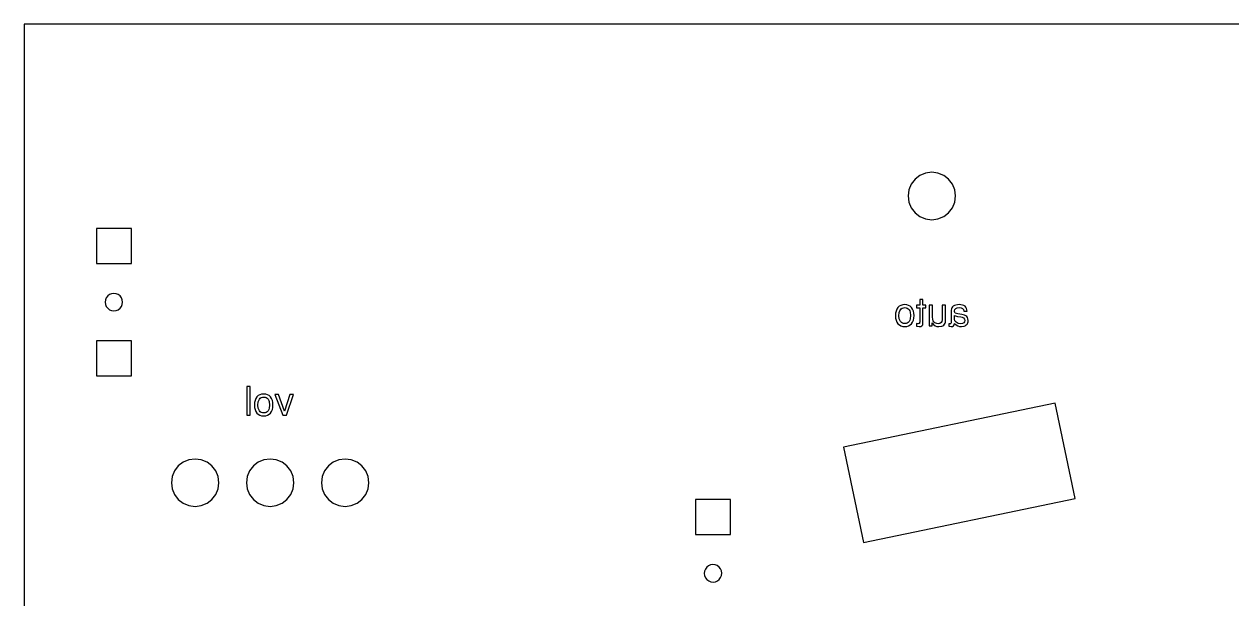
# Model space of a CAD drawing. Header units: metres. Extents: x -935 to 1094, y -1273 to 224.
# Drawn here: x 115.9 to 309.1, y 118.2 to 210.2 of the extents above; entities that cross this region are included whole.
import ezdxf

# ---------------------------------------------------------------- set-up
doc = ezdxf.new("R2010")
doc.units = ezdxf.units.M

msp = doc.modelspace()

# ---------------------------------------------------------------- linework, layer by layer
at = {"layer": 'auto'}
for p, q in [((259.69, 166.15), (259.17, 166.15)), ((259.17, 166.15), (259.17, 165.24)), ((259.69, 166.15, 0.2), (259.17, 166.15, 0.2)), ((259.17, 166.15, 0.2), (259.17, 165.24, 0.2)), ((259.17, 166.15), (259.17, 166.15, 0.2)), ((259.69, 165.24), (259.69, 166.15)), ((259.69, 165.24, 0.2), (259.69, 166.15, 0.2)), ((259.69, 166.15), (259.69, 166.15, 0.2)), ((255.39, 164.31), (255.32, 163.96)), ((255.39, 164.31, 0.2), (255.32, 163.96, 0.2)), ((255.51, 164.62), (255.39, 164.31)), ((255.51, 164.62, 0.2), (255.39, 164.31, 0.2)), ((255.39, 164.31), (255.39, 164.31, 0.2)), ((255.68, 164.87), (255.51, 164.62)), ((255.68, 164.87, 0.2), (255.51, 164.62, 0.2)), ((255.51, 164.62), (255.51, 164.62, 0.2)), ((255.9, 165.08), (255.68, 164.87)), ((255.9, 165.08, 0.2), (255.68, 164.87, 0.2)), ((255.68, 164.87), (255.68, 164.87, 0.2)), ((256.15, 165.22), (255.9, 165.08)), ((256.15, 165.22, 0.2), (255.9, 165.08, 0.2)), ((255.9, 165.08), (255.9, 165.08, 0.2)), ((255.9, 164.1), (255.98, 164.33)), ((255.9, 164.1, 0.2), (255.98, 164.33, 0.2)), ((255.98, 164.33), (256.08, 164.51)), ((255.98, 164.33, 0.2), (256.08, 164.51, 0.2)), ((255.98, 164.33), (255.98, 164.33, 0.2)), ((256.08, 164.51), (256.22, 164.66)), ((256.08, 164.51, 0.2), (256.22, 164.66, 0.2)), ((256.08, 164.51), (256.08, 164.51, 0.2)), ((256.45, 165.31), (256.15, 165.22)), ((256.45, 165.31, 0.2), (256.15, 165.22, 0.2)), ((256.15, 165.22), (256.15, 165.22, 0.2)), ((256.22, 164.66), (256.38, 164.77)), ((256.22, 164.66, 0.2), (256.38, 164.77, 0.2)), ((256.22, 164.66), (256.22, 164.66, 0.2)), ((256.38, 164.77), (256.57, 164.84)), ((256.38, 164.77, 0.2), (256.57, 164.84, 0.2)), ((256.38, 164.77), (256.38, 164.77, 0.2)), ((256.78, 165.34), (256.45, 165.31)), ((256.78, 165.34, 0.2), (256.45, 165.31, 0.2)), ((256.45, 165.31), (256.45, 165.31, 0.2)), ((256.57, 164.84), (256.77, 164.86)), ((256.57, 164.84, 0.2), (256.77, 164.86, 0.2)), ((256.57, 164.84), (256.57, 164.84, 0.2)), ((256.77, 164.86), (256.98, 164.84)), ((256.77, 164.86, 0.2), (256.98, 164.84, 0.2)), ((256.77, 164.86), (256.77, 164.86, 0.2)), ((257.11, 165.31), (256.78, 165.34)), ((257.11, 165.31, 0.2), (256.78, 165.34, 0.2)), ((256.78, 165.34), (256.78, 165.34, 0.2)), ((256.98, 164.84), (257.17, 164.77)), ((256.98, 164.84, 0.2), (257.17, 164.77, 0.2)), ((256.98, 164.84), (256.98, 164.84, 0.2)), ((257.4, 165.22), (257.11, 165.31)), ((257.4, 165.22, 0.2), (257.11, 165.31, 0.2)), ((257.11, 165.31), (257.11, 165.31, 0.2)), ((257.17, 164.77), (257.33, 164.67)), ((257.17, 164.77, 0.2), (257.33, 164.67, 0.2)), ((257.17, 164.77), (257.17, 164.77, 0.2)), ((257.33, 164.67), (257.46, 164.52)), ((257.33, 164.67, 0.2), (257.46, 164.52, 0.2)), ((257.33, 164.67), (257.33, 164.67, 0.2)), ((257.65, 165.08), (257.4, 165.22)), ((257.65, 165.08, 0.2), (257.4, 165.22, 0.2)), ((257.4, 165.22), (257.4, 165.22, 0.2)), ((257.46, 164.52), (257.57, 164.33)), ((257.46, 164.52, 0.2), (257.57, 164.33, 0.2)), ((257.46, 164.52), (257.46, 164.52, 0.2)), ((257.57, 164.33), (257.65, 164.11)), ((257.57, 164.33, 0.2), (257.65, 164.11, 0.2)), ((257.57, 164.33), (257.57, 164.33, 0.2)), ((257.86, 164.87), (257.65, 165.08)), ((257.86, 164.87, 0.2), (257.65, 165.08, 0.2)), ((257.65, 165.08), (257.65, 165.08, 0.2)), ((258.04, 164.62), (257.86, 164.87)), ((258.04, 164.62, 0.2), (257.86, 164.87, 0.2)), ((257.86, 164.87), (257.86, 164.87, 0.2)), ((258.16, 164.32), (258.04, 164.62)), ((258.16, 164.32, 0.2), (258.04, 164.62, 0.2)), ((258.04, 164.62), (258.04, 164.62, 0.2)), ((258.23, 163.97), (258.16, 164.32)), ((258.23, 163.97, 0.2), (258.16, 164.32, 0.2)), ((258.16, 164.32), (258.16, 164.32, 0.2)), ((258.63, 165.24), (258.63, 164.82)), ((259.17, 165.24), (258.63, 165.24)), ((258.63, 165.24, 0.2), (258.63, 164.82, 0.2)), ((259.17, 165.24, 0.2), (258.63, 165.24, 0.2)), ((258.63, 165.24), (258.63, 165.24, 0.2)), ((258.63, 164.82), (259.17, 164.82)), ((258.63, 164.82, 0.2), (259.17, 164.82, 0.2)), ((258.63, 164.82), (258.63, 164.82, 0.2)), ((259.17, 165.24), (259.17, 165.24, 0.2)), ((259.17, 164.82), (259.17, 162.58)), ((259.17, 164.82, 0.2), (259.17, 162.58, 0.2)), ((259.17, 164.82), (259.17, 164.82, 0.2)), ((260.13, 165.24), (259.69, 165.24)), ((260.13, 165.24, 0.2), (259.69, 165.24, 0.2)), ((259.69, 165.24), (259.69, 165.24, 0.2)), ((259.69, 162.34), (259.69, 164.82)), ((259.69, 164.82), (260.13, 164.82)), ((259.69, 162.34, 0.2), (259.69, 164.82, 0.2)), ((259.69, 164.82, 0.2), (260.13, 164.82, 0.2)), ((259.69, 164.82), (259.69, 164.82, 0.2)), ((260.13, 164.82), (260.13, 165.24)), ((260.13, 164.82, 0.2), (260.13, 165.24, 0.2)), ((260.13, 165.24), (260.13, 165.24, 0.2)), ((260.13, 164.82), (260.13, 164.82, 0.2)), ((261.21, 165.24), (260.69, 165.24)), ((260.69, 165.24), (260.69, 161.97)), ((261.21, 165.24, 0.2), (260.69, 165.24, 0.2)), ((260.69, 165.24, 0.2), (260.69, 161.97, 0.2)), ((260.69, 165.24), (260.69, 165.24, 0.2)), ((261.21, 163.39), (261.21, 165.24)), ((261.21, 163.39, 0.2), (261.21, 165.24, 0.2)), ((261.21, 165.24), (261.21, 165.24, 0.2)), ((263.29, 165.25), (262.77, 165.25)), ((262.77, 165.25), (262.77, 162.93)), ((263.29, 165.25, 0.2), (262.77, 165.25, 0.2)), ((262.77, 165.25, 0.2), (262.77, 162.93, 0.2)), ((262.77, 165.25), (262.77, 165.25, 0.2)), ((263.29, 162.72), (263.29, 165.25)), ((263.29, 162.72, 0.2), (263.29, 165.25, 0.2)), ((263.29, 165.25), (263.29, 165.25, 0.2)), ((264.24, 164.65), (264.22, 164.45)), ((264.24, 164.65, 0.2), (264.22, 164.45, 0.2)), ((264.22, 164.45), (264.22, 162.52)), ((264.22, 164.45, 0.2), (264.22, 162.52, 0.2)), ((264.22, 164.45), (264.22, 164.45, 0.2)), ((264.3, 164.83), (264.24, 164.65)), ((264.3, 164.83, 0.2), (264.24, 164.65, 0.2)), ((264.24, 164.65), (264.24, 164.65, 0.2)), ((264.4, 164.98), (264.3, 164.83)), ((264.4, 164.98, 0.2), (264.3, 164.83, 0.2)), ((264.3, 164.83), (264.3, 164.83, 0.2)), ((264.54, 165.11), (264.4, 164.98)), ((264.54, 165.11, 0.2), (264.4, 164.98, 0.2)), ((264.4, 164.98), (264.4, 164.98, 0.2)), ((264.72, 165.21), (264.54, 165.11)), ((264.72, 165.21, 0.2), (264.54, 165.11, 0.2)), ((264.54, 165.11), (264.54, 165.11, 0.2)), ((264.93, 165.28), (264.72, 165.21)), ((264.93, 165.28, 0.2), (264.72, 165.21, 0.2)), ((264.72, 165.21), (264.72, 165.21, 0.2)), ((264.74, 164.37), (264.79, 164.58)), ((264.74, 164.37, 0.2), (264.79, 164.58, 0.2)), ((264.74, 164.23), (264.74, 164.37)), ((264.74, 164.23, 0.2), (264.74, 164.37, 0.2)), ((264.74, 164.37), (264.74, 164.37, 0.2)), ((264.77, 164.09), (264.74, 164.23)), ((264.77, 164.09, 0.2), (264.74, 164.23, 0.2)), ((264.74, 164.23), (264.74, 164.23, 0.2)), ((264.79, 164.58), (264.93, 164.73)), ((264.79, 164.58, 0.2), (264.93, 164.73, 0.2)), ((264.79, 164.58), (264.79, 164.58, 0.2)), ((265.47, 165.34), (264.93, 165.28)), ((265.47, 165.34, 0.2), (264.93, 165.28, 0.2)), ((264.93, 165.28), (264.93, 165.28, 0.2)), ((264.93, 164.73), (265.17, 164.83)), ((264.93, 164.73, 0.2), (265.17, 164.83, 0.2)), ((264.93, 164.73), (264.93, 164.73, 0.2)), ((265.17, 164.83), (265.48, 164.86)), ((265.17, 164.83, 0.2), (265.48, 164.86, 0.2)), ((265.17, 164.83), (265.17, 164.83, 0.2)), ((265.77, 165.32), (265.47, 165.34)), ((265.77, 165.32, 0.2), (265.47, 165.34, 0.2)), ((265.47, 165.34), (265.47, 165.34, 0.2)), ((265.48, 164.86), (265.79, 164.82)), ((265.48, 164.86, 0.2), (265.79, 164.82, 0.2)), ((265.48, 164.86), (265.48, 164.86, 0.2)), ((266.03, 165.27), (265.77, 165.32)), ((266.03, 165.27, 0.2), (265.77, 165.32, 0.2)), ((265.77, 165.32), (265.77, 165.32, 0.2)), ((265.79, 164.82), (266.03, 164.72)), ((265.79, 164.82, 0.2), (266.03, 164.72, 0.2)), ((265.79, 164.82), (265.79, 164.82, 0.2)), ((266.25, 165.19), (266.03, 165.27)), ((266.25, 165.19, 0.2), (266.03, 165.27, 0.2)), ((266.03, 165.27), (266.03, 165.27, 0.2)), ((266.03, 164.72), (266.17, 164.54)), ((266.03, 164.72, 0.2), (266.17, 164.54, 0.2)), ((266.03, 164.72), (266.03, 164.72, 0.2)), ((266.17, 164.54), (266.24, 164.28)), ((266.17, 164.54, 0.2), (266.24, 164.28, 0.2)), ((266.17, 164.54), (266.17, 164.54, 0.2)), ((266.24, 164.28), (266.75, 164.28)), ((266.24, 164.28, 0.2), (266.75, 164.28, 0.2)), ((266.24, 164.28), (266.24, 164.28, 0.2)), ((266.43, 165.07), (266.25, 165.19)), ((266.43, 165.07, 0.2), (266.25, 165.19, 0.2)), ((266.25, 165.19), (266.25, 165.19, 0.2)), ((266.57, 164.92), (266.43, 165.07)), ((266.57, 164.92, 0.2), (266.43, 165.07, 0.2)), ((266.43, 165.07), (266.43, 165.07, 0.2)), ((266.67, 164.74), (266.57, 164.92)), ((266.67, 164.74, 0.2), (266.57, 164.92, 0.2)), ((266.57, 164.92), (266.57, 164.92, 0.2)), ((266.73, 164.53), (266.67, 164.74)), ((266.73, 164.53, 0.2), (266.67, 164.74, 0.2)), ((266.67, 164.74), (266.67, 164.74, 0.2)), ((266.75, 164.28), (266.73, 164.53)), ((266.75, 164.28, 0.2), (266.73, 164.53, 0.2)), ((266.73, 164.53), (266.73, 164.53, 0.2)), ((266.75, 164.28), (266.75, 164.28, 0.2)), ((255.32, 163.96), (255.29, 163.56)), ((255.32, 163.96, 0.2), (255.29, 163.56, 0.2)), ((255.29, 163.56), (255.32, 163.18)), ((255.29, 163.56, 0.2), (255.32, 163.18, 0.2)), ((255.29, 163.56), (255.29, 163.56, 0.2)), ((255.32, 163.96), (255.32, 163.96, 0.2)), ((255.32, 163.18), (255.39, 162.84)), ((255.32, 163.18, 0.2), (255.39, 162.84, 0.2)), ((255.32, 163.18), (255.32, 163.18, 0.2)), ((255.39, 162.84), (255.52, 162.54)), ((255.39, 162.84, 0.2), (255.52, 162.54, 0.2)), ((255.39, 162.84), (255.39, 162.84, 0.2)), ((255.52, 162.54), (255.69, 162.29)), ((255.52, 162.54, 0.2), (255.69, 162.29, 0.2)), ((255.52, 162.54), (255.52, 162.54, 0.2)), ((255.69, 162.29), (255.91, 162.09)), ((255.69, 162.29, 0.2), (255.91, 162.09, 0.2)), ((255.69, 162.29), (255.69, 162.29, 0.2)), ((255.84, 163.56), (255.9, 164.1)), ((255.84, 163.56, 0.2), (255.9, 164.1, 0.2)), ((255.9, 163.05), (255.84, 163.56)), ((255.9, 163.05, 0.2), (255.84, 163.56, 0.2)), ((255.84, 163.56), (255.84, 163.56, 0.2)), ((255.9, 164.1), (255.9, 164.1, 0.2)), ((255.98, 162.83), (255.9, 163.05)), ((255.98, 162.83, 0.2), (255.9, 163.05, 0.2)), ((255.9, 163.05), (255.9, 163.05, 0.2)), ((256.09, 162.65), (255.98, 162.83)), ((256.09, 162.65, 0.2), (255.98, 162.83, 0.2)), ((255.98, 162.83), (255.98, 162.83, 0.2)), ((256.23, 162.5), (256.09, 162.65)), ((256.23, 162.5, 0.2), (256.09, 162.65, 0.2)), ((256.09, 162.65), (256.09, 162.65, 0.2)), ((256.39, 162.39), (256.23, 162.5)), ((256.39, 162.39, 0.2), (256.23, 162.5, 0.2)), ((256.23, 162.5), (256.23, 162.5, 0.2)), ((256.57, 162.33), (256.39, 162.39)), ((256.57, 162.33, 0.2), (256.39, 162.39, 0.2)), ((256.39, 162.39), (256.39, 162.39, 0.2)), ((256.77, 162.31), (256.57, 162.33)), ((256.77, 162.31, 0.2), (256.57, 162.33, 0.2)), ((256.57, 162.33), (256.57, 162.33, 0.2)), ((256.98, 162.33), (256.77, 162.31)), ((256.98, 162.33, 0.2), (256.77, 162.31, 0.2)), ((256.77, 162.31), (256.77, 162.31, 0.2)), ((257.17, 162.39), (256.98, 162.33)), ((257.17, 162.39, 0.2), (256.98, 162.33, 0.2)), ((256.98, 162.33), (256.98, 162.33, 0.2)), ((257.33, 162.5), (257.17, 162.39)), ((257.33, 162.5, 0.2), (257.17, 162.39, 0.2)), ((257.17, 162.39), (257.17, 162.39, 0.2)), ((257.46, 162.65), (257.33, 162.5)), ((257.46, 162.65, 0.2), (257.33, 162.5, 0.2)), ((257.33, 162.5), (257.33, 162.5, 0.2)), ((257.57, 162.83), (257.46, 162.65)), ((257.57, 162.83, 0.2), (257.46, 162.65, 0.2)), ((257.46, 162.65), (257.46, 162.65, 0.2)), ((257.65, 163.05), (257.57, 162.83)), ((257.65, 163.05, 0.2), (257.57, 162.83, 0.2)), ((257.57, 162.83), (257.57, 162.83, 0.2)), ((257.65, 164.11), (257.71, 163.58)), ((257.65, 164.11, 0.2), (257.71, 163.58, 0.2)), ((257.65, 164.11), (257.65, 164.11, 0.2)), ((257.71, 163.58), (257.65, 163.05)), ((257.71, 163.58, 0.2), (257.65, 163.05, 0.2)), ((257.65, 163.05), (257.65, 163.05, 0.2)), ((257.65, 162.09), (257.87, 162.29)), ((257.65, 162.09, 0.2), (257.87, 162.29, 0.2)), ((257.71, 163.58), (257.71, 163.58, 0.2)), ((257.87, 162.29), (258.04, 162.55)), ((257.87, 162.29, 0.2), (258.04, 162.55, 0.2)), ((257.87, 162.29), (257.87, 162.29, 0.2)), ((258.04, 162.55), (258.16, 162.85)), ((258.04, 162.55, 0.2), (258.16, 162.85, 0.2)), ((258.04, 162.55), (258.04, 162.55, 0.2)), ((258.16, 162.85), (258.23, 163.19)), ((258.16, 162.85, 0.2), (258.23, 163.19, 0.2)), ((258.16, 162.85), (258.16, 162.85, 0.2)), ((258.26, 163.58), (258.23, 163.97)), ((258.26, 163.58, 0.2), (258.23, 163.97, 0.2)), ((258.23, 163.97), (258.23, 163.97, 0.2)), ((258.23, 163.19), (258.26, 163.58)), ((258.23, 163.19, 0.2), (258.26, 163.58, 0.2)), ((258.23, 163.19), (258.23, 163.19, 0.2)), ((258.26, 163.58), (258.26, 163.58, 0.2)), ((258.88, 162.28), (258.63, 162.31)), ((258.63, 162.31), (258.63, 161.87)), ((258.88, 162.28, 0.2), (258.63, 162.31, 0.2)), ((258.63, 162.31, 0.2), (258.63, 161.87, 0.2)), ((258.63, 162.31), (258.63, 162.31, 0.2)), ((259.03, 162.3), (258.88, 162.28)), ((259.03, 162.3, 0.2), (258.88, 162.28, 0.2)), ((258.88, 162.28), (258.88, 162.28, 0.2)), ((259.11, 162.34), (259.03, 162.3)), ((259.11, 162.34, 0.2), (259.03, 162.3, 0.2)), ((259.03, 162.3), (259.03, 162.3, 0.2)), ((259.16, 162.43), (259.11, 162.34)), ((259.16, 162.43, 0.2), (259.11, 162.34, 0.2)), ((259.11, 162.34), (259.11, 162.34, 0.2)), ((259.17, 162.58), (259.16, 162.43)), ((259.17, 162.58, 0.2), (259.16, 162.43, 0.2)), ((259.16, 162.43), (259.16, 162.43, 0.2)), ((259.17, 162.58), (259.17, 162.58, 0.2)), ((259.65, 162.12), (259.69, 162.34)), ((259.65, 162.12, 0.2), (259.69, 162.34, 0.2)), ((259.69, 162.34), (259.69, 162.34, 0.2)), ((261.16, 161.97), (261.16, 162.43)), ((261.16, 162.43), (261.39, 162.15)), ((261.16, 161.97, 0.2), (261.16, 162.43, 0.2)), ((261.16, 162.43, 0.2), (261.39, 162.15, 0.2)), ((261.16, 162.43), (261.16, 162.43, 0.2)), ((261.27, 162.94), (261.21, 163.39)), ((261.27, 162.94, 0.2), (261.21, 163.39, 0.2)), ((261.21, 163.39), (261.21, 163.39, 0.2)), ((261.34, 162.75), (261.27, 162.94)), ((261.34, 162.75, 0.2), (261.27, 162.94, 0.2)), ((261.27, 162.94), (261.27, 162.94, 0.2)), ((261.45, 162.59), (261.34, 162.75)), ((261.45, 162.59, 0.2), (261.34, 162.75, 0.2)), ((261.34, 162.75), (261.34, 162.75, 0.2)), ((261.58, 162.45), (261.45, 162.59)), ((261.58, 162.45, 0.2), (261.45, 162.59, 0.2)), ((261.45, 162.59), (261.45, 162.59, 0.2)), ((261.73, 162.36), (261.58, 162.45)), ((261.73, 162.36, 0.2), (261.58, 162.45, 0.2)), ((261.58, 162.45), (261.58, 162.45, 0.2)), ((261.91, 162.3), (261.73, 162.36)), ((261.91, 162.3, 0.2), (261.73, 162.36, 0.2)), ((261.73, 162.36), (261.73, 162.36, 0.2)), ((262.1, 162.28), (261.91, 162.3)), ((262.1, 162.28, 0.2), (261.91, 162.3, 0.2)), ((261.91, 162.3), (261.91, 162.3, 0.2)), ((262.38, 162.33), (262.1, 162.28)), ((262.38, 162.33, 0.2), (262.1, 162.28, 0.2)), ((262.1, 162.28), (262.1, 162.28, 0.2)), ((262.59, 162.46), (262.38, 162.33)), ((262.59, 162.46, 0.2), (262.38, 162.33, 0.2)), ((262.38, 162.33), (262.38, 162.33, 0.2)), ((262.73, 162.66), (262.59, 162.46)), ((262.73, 162.66, 0.2), (262.59, 162.46, 0.2)), ((262.59, 162.46), (262.59, 162.46, 0.2)), ((262.77, 162.93), (262.73, 162.66)), ((262.77, 162.93, 0.2), (262.73, 162.66, 0.2)), ((262.73, 162.66), (262.73, 162.66, 0.2)), ((262.77, 162.93), (262.77, 162.93, 0.2)), ((263.13, 162.2), (263.22, 162.35)), ((263.13, 162.2, 0.2), (263.22, 162.35, 0.2)), ((263.22, 162.35), (263.28, 162.53)), ((263.22, 162.35, 0.2), (263.28, 162.53, 0.2)), ((263.22, 162.35), (263.22, 162.35, 0.2)), ((263.28, 162.53), (263.29, 162.72)), ((263.28, 162.53, 0.2), (263.29, 162.72, 0.2)), ((263.28, 162.53), (263.28, 162.53, 0.2)), ((263.29, 162.72), (263.29, 162.72, 0.2)), ((264.15, 162.33), (264.07, 162.28)), ((264.15, 162.33, 0.2), (264.07, 162.28, 0.2)), ((264.21, 162.41), (264.15, 162.33)), ((264.21, 162.41, 0.2), (264.15, 162.33, 0.2)), ((264.15, 162.33), (264.15, 162.33, 0.2)), ((264.22, 162.52), (264.21, 162.41)), ((264.22, 162.52, 0.2), (264.21, 162.41, 0.2)), ((264.21, 162.41), (264.21, 162.41, 0.2)), ((264.22, 162.52), (264.22, 162.52, 0.2)), ((264.67, 162.09), (264.72, 162.31)), ((264.67, 162.09, 0.2), (264.72, 162.31, 0.2)), ((264.72, 162.31), (264.99, 162.1)), ((264.72, 162.31, 0.2), (264.99, 162.1, 0.2)), ((264.72, 162.31), (264.72, 162.31, 0.2)), ((264.74, 163), (264.74, 163.59)), ((264.74, 163.59), (265.22, 163.46)), ((264.74, 163, 0.2), (264.74, 163.59, 0.2)), ((264.74, 163.59, 0.2), (265.22, 163.46, 0.2)), ((264.74, 163.59), (264.74, 163.59, 0.2)), ((264.81, 162.75), (264.74, 163)), ((264.81, 162.75, 0.2), (264.74, 163, 0.2)), ((264.74, 163), (264.74, 163, 0.2)), ((264.86, 163.99), (264.77, 164.09)), ((264.86, 163.99, 0.2), (264.77, 164.09, 0.2)), ((264.77, 164.09), (264.77, 164.09, 0.2)), ((265.02, 162.51), (264.81, 162.75)), ((265.02, 162.51, 0.2), (264.81, 162.75, 0.2)), ((264.81, 162.75), (264.81, 162.75, 0.2)), ((265.03, 163.92), (264.86, 163.99)), ((265.03, 163.92, 0.2), (264.86, 163.99, 0.2)), ((264.86, 163.99), (264.86, 163.99, 0.2)), ((265.33, 162.34), (265.02, 162.51)), ((265.33, 162.34, 0.2), (265.02, 162.51, 0.2)), ((265.02, 162.51), (265.02, 162.51, 0.2)), ((265.29, 163.87), (265.03, 163.92)), ((265.29, 163.87, 0.2), (265.03, 163.92, 0.2)), ((265.03, 163.92), (265.03, 163.92, 0.2)), ((265.22, 163.46), (265.76, 163.38)), ((265.22, 163.46, 0.2), (265.76, 163.38, 0.2)), ((265.22, 163.46), (265.22, 163.46, 0.2)), ((265.6, 163.83), (265.29, 163.87)), ((265.6, 163.83, 0.2), (265.29, 163.87, 0.2)), ((265.29, 163.87), (265.29, 163.87, 0.2)), ((265.73, 162.28), (265.33, 162.34)), ((265.73, 162.28, 0.2), (265.33, 162.34, 0.2)), ((265.33, 162.34), (265.33, 162.34, 0.2)), ((265.88, 163.78), (265.6, 163.83)), ((265.88, 163.78, 0.2), (265.6, 163.83, 0.2)), ((265.6, 163.83), (265.6, 163.83, 0.2)), ((266, 162.32), (265.73, 162.28)), ((266, 162.32, 0.2), (265.73, 162.28, 0.2)), ((265.73, 162.28), (265.73, 162.28, 0.2)), ((265.76, 163.38), (265.98, 163.31)), ((265.76, 163.38, 0.2), (265.98, 163.31, 0.2)), ((265.76, 163.38), (265.76, 163.38, 0.2)), ((266.14, 163.73), (265.88, 163.78)), ((266.14, 163.73, 0.2), (265.88, 163.78, 0.2)), ((265.88, 163.78), (265.88, 163.78, 0.2)), ((265.98, 163.31), (266.18, 163.2)), ((265.98, 163.31, 0.2), (266.18, 163.2, 0.2)), ((265.98, 163.31), (265.98, 163.31, 0.2)), ((266.2, 162.42), (266, 162.32)), ((266.2, 162.42, 0.2), (266, 162.32, 0.2)), ((266, 162.32), (266, 162.32, 0.2)), ((266.35, 163.66), (266.14, 163.73)), ((266.35, 163.66, 0.2), (266.14, 163.73, 0.2)), ((266.14, 163.73), (266.14, 163.73, 0.2)), ((266.18, 163.2), (266.32, 163.03)), ((266.18, 163.2, 0.2), (266.32, 163.03, 0.2)), ((266.18, 163.2), (266.18, 163.2, 0.2)), ((266.33, 162.59), (266.2, 162.42)), ((266.33, 162.59, 0.2), (266.2, 162.42, 0.2)), ((266.2, 162.42), (266.2, 162.42, 0.2)), ((266.32, 163.03), (266.37, 162.81)), ((266.32, 163.03, 0.2), (266.37, 162.81, 0.2)), ((266.32, 163.03), (266.32, 163.03, 0.2)), ((266.37, 162.81), (266.33, 162.59)), ((266.37, 162.81, 0.2), (266.33, 162.59, 0.2)), ((266.33, 162.59), (266.33, 162.59, 0.2)), ((266.55, 163.56), (266.35, 163.66)), ((266.55, 163.56, 0.2), (266.35, 163.66, 0.2)), ((266.35, 163.66), (266.35, 163.66, 0.2)), ((266.37, 162.81), (266.37, 162.81, 0.2)), ((266.7, 163.44), (266.55, 163.56)), ((266.7, 163.44, 0.2), (266.55, 163.56, 0.2)), ((266.55, 163.56), (266.55, 163.56, 0.2)), ((266.82, 163.27), (266.7, 163.44)), ((266.82, 163.27, 0.2), (266.7, 163.44, 0.2)), ((266.7, 163.44), (266.7, 163.44, 0.2)), ((266.75, 162.23), (266.84, 162.4)), ((266.75, 162.23, 0.2), (266.84, 162.4, 0.2)), ((266.89, 163.06), (266.82, 163.27)), ((266.89, 163.06, 0.2), (266.82, 163.27, 0.2)), ((266.82, 163.27), (266.82, 163.27, 0.2)), ((266.84, 162.4), (266.9, 162.58)), ((266.84, 162.4, 0.2), (266.9, 162.58, 0.2)), ((266.84, 162.4), (266.84, 162.4, 0.2)), ((266.91, 162.8), (266.89, 163.06)), ((266.91, 162.8, 0.2), (266.89, 163.06, 0.2)), ((266.89, 163.06), (266.89, 163.06, 0.2)), ((266.9, 162.58), (266.91, 162.8)), ((266.9, 162.58, 0.2), (266.91, 162.8, 0.2)), ((266.9, 162.58), (266.9, 162.58, 0.2)), ((266.91, 162.8), (266.91, 162.8, 0.2)), ((255.91, 162.09), (256.16, 161.94)), ((255.91, 162.09, 0.2), (256.16, 161.94, 0.2)), ((255.91, 162.09), (255.91, 162.09, 0.2)), ((256.16, 161.94), (256.45, 161.85)), ((256.16, 161.94, 0.2), (256.45, 161.85, 0.2)), ((256.16, 161.94), (256.16, 161.94, 0.2)), ((256.45, 161.85), (256.77, 161.83)), ((256.45, 161.85, 0.2), (256.77, 161.83, 0.2)), ((256.45, 161.85), (256.45, 161.85, 0.2)), ((256.77, 161.83), (257.11, 161.86)), ((256.77, 161.83, 0.2), (257.11, 161.86, 0.2)), ((256.77, 161.83), (256.77, 161.83, 0.2)), ((257.11, 161.86), (257.4, 161.94)), ((257.11, 161.86, 0.2), (257.4, 161.94, 0.2)), ((257.11, 161.86), (257.11, 161.86, 0.2)), ((257.4, 161.94), (257.65, 162.09)), ((257.4, 161.94, 0.2), (257.65, 162.09, 0.2)), ((257.4, 161.94), (257.4, 161.94, 0.2)), ((257.65, 162.09), (257.65, 162.09, 0.2)), ((258.63, 161.87), (259.06, 161.83)), ((258.63, 161.87, 0.2), (259.06, 161.83, 0.2)), ((258.63, 161.87), (258.63, 161.87, 0.2)), ((259.06, 161.83), (259.33, 161.86)), ((259.06, 161.83, 0.2), (259.33, 161.86, 0.2)), ((259.06, 161.83), (259.06, 161.83, 0.2)), ((259.33, 161.86), (259.53, 161.96)), ((259.33, 161.86, 0.2), (259.53, 161.96, 0.2)), ((259.33, 161.86), (259.33, 161.86, 0.2)), ((259.53, 161.96), (259.65, 162.12)), ((259.53, 161.96, 0.2), (259.65, 162.12, 0.2)), ((259.53, 161.96), (259.53, 161.96, 0.2)), ((259.65, 162.12), (259.65, 162.12, 0.2)), ((260.69, 161.97), (261.16, 161.97)), ((260.69, 161.97, 0.2), (261.16, 161.97, 0.2)), ((260.69, 161.97), (260.69, 161.97, 0.2)), ((261.16, 161.97), (261.16, 161.97, 0.2)), ((261.39, 162.15), (261.64, 161.96)), ((261.39, 162.15, 0.2), (261.64, 161.96, 0.2)), ((261.39, 162.15), (261.39, 162.15, 0.2)), ((261.64, 161.96), (261.92, 161.86)), ((261.64, 161.96, 0.2), (261.92, 161.86, 0.2)), ((261.64, 161.96), (261.64, 161.96, 0.2)), ((261.92, 161.86), (262.25, 161.83)), ((261.92, 161.86, 0.2), (262.25, 161.83, 0.2)), ((261.92, 161.86), (261.92, 161.86, 0.2)), ((262.25, 161.83), (262.68, 161.89)), ((262.25, 161.83, 0.2), (262.68, 161.89, 0.2)), ((262.25, 161.83), (262.25, 161.83, 0.2)), ((262.68, 161.89), (262.86, 161.96)), ((262.68, 161.89, 0.2), (262.86, 161.96, 0.2)), ((262.68, 161.89), (262.68, 161.89, 0.2)), ((262.86, 161.96), (263.01, 162.07)), ((262.86, 161.96, 0.2), (263.01, 162.07, 0.2)), ((262.86, 161.96), (262.86, 161.96, 0.2)), ((263.01, 162.07), (263.13, 162.2)), ((263.01, 162.07, 0.2), (263.13, 162.2, 0.2)), ((263.01, 162.07), (263.01, 162.07, 0.2)), ((263.13, 162.2), (263.13, 162.2, 0.2)), ((263.94, 162.26), (263.83, 162.28)), ((263.83, 162.28), (263.83, 161.88)), ((263.94, 162.26, 0.2), (263.83, 162.28, 0.2)), ((263.83, 162.28, 0.2), (263.83, 161.88, 0.2)), ((263.83, 162.28), (263.83, 162.28, 0.2)), ((263.83, 161.88), (264.19, 161.83)), ((263.83, 161.88, 0.2), (264.19, 161.83, 0.2)), ((263.83, 161.88), (263.83, 161.88, 0.2)), ((264.07, 162.28), (263.94, 162.26)), ((264.07, 162.28, 0.2), (263.94, 162.26, 0.2)), ((263.94, 162.26), (263.94, 162.26, 0.2)), ((264.07, 162.28), (264.07, 162.28, 0.2)), ((264.19, 161.83), (264.41, 161.85)), ((264.19, 161.83, 0.2), (264.41, 161.85, 0.2)), ((264.19, 161.83), (264.19, 161.83, 0.2)), ((264.41, 161.85), (264.57, 161.94)), ((264.41, 161.85, 0.2), (264.57, 161.94, 0.2)), ((264.41, 161.85), (264.41, 161.85, 0.2)), ((264.57, 161.94), (264.67, 162.09)), ((264.57, 161.94, 0.2), (264.67, 162.09, 0.2)), ((264.57, 161.94), (264.57, 161.94, 0.2)), ((264.67, 162.09), (264.67, 162.09, 0.2)), ((264.99, 162.1), (265.27, 161.95)), ((264.99, 162.1, 0.2), (265.27, 161.95, 0.2)), ((264.99, 162.1), (264.99, 162.1, 0.2)), ((265.27, 161.95), (265.55, 161.86)), ((265.27, 161.95, 0.2), (265.55, 161.86, 0.2)), ((265.27, 161.95), (265.27, 161.95, 0.2)), ((265.55, 161.86), (265.84, 161.83)), ((265.55, 161.86, 0.2), (265.84, 161.83, 0.2)), ((265.55, 161.86), (265.55, 161.86, 0.2)), ((265.84, 161.83), (266.28, 161.89)), ((265.84, 161.83, 0.2), (266.28, 161.89, 0.2)), ((265.84, 161.83), (265.84, 161.83, 0.2)), ((266.28, 161.89), (266.46, 161.97)), ((266.28, 161.89, 0.2), (266.46, 161.97, 0.2)), ((266.28, 161.89), (266.28, 161.89, 0.2)), ((266.46, 161.97), (266.62, 162.09)), ((266.46, 161.97, 0.2), (266.62, 162.09, 0.2)), ((266.46, 161.97), (266.46, 161.97, 0.2)), ((266.62, 162.09), (266.75, 162.23)), ((266.62, 162.09, 0.2), (266.75, 162.23, 0.2)), ((266.62, 162.09), (266.62, 162.09, 0.2)), ((266.75, 162.23), (266.75, 162.23, 0.2))]:
    msp.add_line(p, q, dxfattribs=at)
at = {"layer": 'Layer0'}
for p, q in [((115.91, 210.24), (115.91, -0.2)), ((536.3, 210.24), (115.91, 210.24)), ((259.2, 186.03), (258.42, 185.42)), ((260.12, 186.41), (259.2, 186.03)), ((261.1, 186.54), (260.12, 186.41)), ((262.09, 186.41), (261.1, 186.54)), ((263, 186.03), (262.09, 186.41)), ((263.79, 185.42), (263, 186.03)), ((257.43, 183.72), (257.31, 182.74)), ((257.81, 184.64), (257.43, 183.72)), ((258.42, 185.42), (257.81, 184.64)), ((264.39, 184.64), (263.79, 185.42)), ((264.77, 183.72), (264.39, 184.64)), ((264.9, 182.74), (264.77, 183.72)), ((257.31, 182.74), (257.43, 181.76)), ((257.43, 181.76), (257.81, 180.84)), ((264.39, 180.84), (264.77, 181.76)), ((264.77, 181.76), (264.9, 182.74)), ((257.81, 180.84), (258.42, 180.05)), ((258.42, 180.05), (259.2, 179.45)), ((263, 179.45), (263.79, 180.05)), ((263.79, 180.05), (264.39, 180.84)), ((259.2, 179.45), (260.12, 179.07)), ((260.12, 179.07), (261.1, 178.94)), ((261.1, 178.94), (262.09, 179.07)), ((262.09, 179.07), (263, 179.45)), ((127.46, 177.54), (127.46, 171.94)), ((133.06, 177.54), (127.46, 177.54)), ((133.06, 171.94), (133.06, 177.54)), ((127.46, 171.94), (133.06, 171.94)), ((129.05, 166.44), (128.91, 166.1)), ((129.27, 166.73), (129.05, 166.44)), ((129.56, 166.95), (129.27, 166.73)), ((129.9, 167.09), (129.56, 166.95)), ((130.26, 167.14), (129.9, 167.09)), ((130.62, 167.09), (130.26, 167.14)), ((130.96, 166.95), (130.62, 167.09)), ((131.25, 166.73), (130.96, 166.95)), ((131.47, 166.44), (131.25, 166.73)), ((131.61, 166.1), (131.47, 166.44)), ((128.91, 166.1), (128.86, 165.74)), ((128.86, 165.74), (128.91, 165.38)), ((128.91, 165.38), (129.05, 165.04)), ((129.05, 165.04), (129.27, 164.75)), ((129.27, 164.75), (129.56, 164.53)), ((129.56, 164.53), (129.9, 164.39)), ((129.9, 164.39), (130.26, 164.34)), ((130.26, 164.34), (130.62, 164.39)), ((130.62, 164.39), (130.96, 164.53)), ((130.96, 164.53), (131.25, 164.75)), ((131.25, 164.75), (131.47, 165.04)), ((131.47, 165.04), (131.61, 165.38)), ((131.66, 165.74), (131.61, 166.1)), ((131.61, 165.38), (131.66, 165.74)), ((127.46, 159.54), (127.46, 153.94)), ((133.06, 159.54), (127.46, 159.54)), ((133.06, 153.94), (133.06, 159.54)), ((127.46, 153.94), (133.06, 153.94)), ((280.85, 149.59), (246.98, 142.51)), ((284.04, 134.32), (280.85, 149.59)), ((246.98, 142.51), (250.17, 127.24)), ((140.57, 139.51), (139.97, 138.73)), ((141.36, 140.12), (140.57, 139.51)), ((142.27, 140.49), (141.36, 140.12)), ((143.26, 140.62), (142.27, 140.49)), ((144.24, 140.49), (143.26, 140.62)), ((145.16, 140.12), (144.24, 140.49)), ((145.94, 139.51), (145.16, 140.12)), ((146.55, 138.73), (145.94, 139.51)), ((152.57, 139.51), (151.97, 138.73)), ((153.36, 140.12), (152.57, 139.51)), ((154.27, 140.49), (153.36, 140.12)), ((155.26, 140.62), (154.27, 140.49)), ((156.24, 140.49), (155.26, 140.62)), ((157.16, 140.12), (156.24, 140.49)), ((157.94, 139.51), (157.16, 140.12)), ((158.55, 138.73), (157.94, 139.51)), ((164.57, 139.51), (163.97, 138.73)), ((165.36, 140.12), (164.57, 139.51)), ((166.27, 140.49), (165.36, 140.12)), ((167.26, 140.62), (166.27, 140.49)), ((168.24, 140.49), (167.26, 140.62)), ((169.16, 140.12), (168.24, 140.49)), ((169.94, 139.51), (169.16, 140.12)), ((170.55, 138.73), (169.94, 139.51)), ((139.59, 137.81), (139.46, 136.83)), ((139.97, 138.73), (139.59, 137.81)), ((146.93, 137.81), (146.55, 138.73)), ((147.06, 136.83), (146.93, 137.81)), ((151.59, 137.81), (151.46, 136.83)), ((151.97, 138.73), (151.59, 137.81)), ((158.93, 137.81), (158.55, 138.73)), ((159.06, 136.83), (158.93, 137.81)), ((163.59, 137.81), (163.46, 136.83)), ((163.97, 138.73), (163.59, 137.81)), ((170.93, 137.81), (170.55, 138.73)), ((171.06, 136.83), (170.93, 137.81)), ((139.46, 136.83), (139.59, 135.84)), ((139.59, 135.84), (139.97, 134.93)), ((146.55, 134.93), (146.93, 135.84)), ((146.93, 135.84), (147.06, 136.83)), ((151.46, 136.83), (151.59, 135.84)), ((151.59, 135.84), (151.97, 134.93)), ((158.55, 134.93), (158.93, 135.84)), ((158.93, 135.84), (159.06, 136.83)), ((163.46, 136.83), (163.59, 135.84)), ((163.59, 135.84), (163.97, 134.93)), ((170.55, 134.93), (170.93, 135.84)), ((170.93, 135.84), (171.06, 136.83)), ((139.97, 134.93), (140.57, 134.14)), ((140.57, 134.14), (141.36, 133.54)), ((141.36, 133.54), (142.27, 133.16)), ((144.24, 133.16), (145.16, 133.54)), ((145.16, 133.54), (145.94, 134.14)), ((145.94, 134.14), (146.55, 134.93)), ((151.97, 134.93), (152.57, 134.14)), ((152.57, 134.14), (153.36, 133.54)), ((153.36, 133.54), (154.27, 133.16)), ((156.24, 133.16), (157.16, 133.54)), ((157.16, 133.54), (157.94, 134.14)), ((157.94, 134.14), (158.55, 134.93)), ((163.97, 134.93), (164.57, 134.14)), ((164.57, 134.14), (165.36, 133.54)), ((165.36, 133.54), (166.27, 133.16)), ((168.24, 133.16), (169.16, 133.54)), ((169.16, 133.54), (169.94, 134.14)), ((169.94, 134.14), (170.55, 134.93)), ((223.3, 134.14), (223.3, 128.54)), ((228.9, 134.14), (223.3, 134.14)), ((228.9, 128.54), (228.9, 134.14)), ((250.17, 127.24), (284.04, 134.32)), ((142.27, 133.16), (143.26, 133.03)), ((143.26, 133.03), (144.24, 133.16)), ((154.27, 133.16), (155.26, 133.03)), ((155.26, 133.03), (156.24, 133.16)), ((166.27, 133.16), (167.26, 133.03)), ((167.26, 133.03), (168.24, 133.16)), ((223.3, 128.54), (228.9, 128.54)), ((225.72, 123.68), (225.39, 123.54)), ((226.08, 123.74), (225.72, 123.68)), ((226.45, 123.69), (226.08, 123.74)), ((226.79, 123.56), (226.45, 123.69)), ((224.75, 122.68), (224.71, 122.32)), ((224.71, 122.32), (224.76, 121.96)), ((224.88, 123.02), (224.75, 122.68)), ((224.76, 121.96), (224.9, 121.62)), ((225.1, 123.31), (224.88, 123.02)), ((225.39, 123.54), (225.1, 123.31)), ((227.08, 123.34), (226.79, 123.56)), ((227.3, 123.05), (227.08, 123.34)), ((227.45, 122.72), (227.3, 123.05)), ((227.32, 121.66), (227.46, 121.99)), ((227.5, 122.36), (227.45, 122.72)), ((227.46, 121.99), (227.5, 122.36)), ((224.9, 121.62), (225.13, 121.34)), ((225.13, 121.34), (225.42, 121.12)), ((225.42, 121.12), (225.76, 120.98)), ((225.76, 120.98), (226.12, 120.94)), ((226.12, 120.94), (226.48, 120.99)), ((226.48, 120.99), (226.82, 121.14)), ((226.82, 121.14), (227.11, 121.36)), ((227.11, 121.36), (227.32, 121.66))]:
    msp.add_line(p, q, dxfattribs=at)
at = {"layer": 'vol'}
for p, q in [((151.51, 152.22), (151.51, 147.66)), ((152.04, 152.22), (151.51, 152.22)), ((151.51, 152.22, 0.2), (151.51, 147.66, 0.2)), ((152.04, 152.22, 0.2), (151.51, 152.22, 0.2)), ((151.51, 152.22), (151.51, 152.22, 0.2)), ((152.04, 147.66), (152.04, 152.22)), ((152.04, 147.66, 0.2), (152.04, 152.22, 0.2)), ((152.04, 152.22), (152.04, 152.22, 0.2)), ((153.35, 150.77), (153.14, 150.57)), ((153.35, 150.77, 0.2), (153.14, 150.57, 0.2)), ((153.61, 150.91), (153.35, 150.77)), ((153.61, 150.91, 0.2), (153.35, 150.77, 0.2)), ((153.35, 150.77), (153.35, 150.77, 0.2)), ((153.9, 151), (153.61, 150.91)), ((153.9, 151, 0.2), (153.61, 150.91, 0.2)), ((153.61, 150.91), (153.61, 150.91, 0.2)), ((154.24, 151.03), (153.9, 151)), ((154.24, 151.03, 0.2), (153.9, 151, 0.2)), ((153.9, 151), (153.9, 151, 0.2)), ((154.56, 151), (154.24, 151.03)), ((154.56, 151, 0.2), (154.24, 151.03, 0.2)), ((154.24, 151.03), (154.24, 151.03, 0.2)), ((154.85, 150.91), (154.56, 151)), ((154.85, 150.91, 0.2), (154.56, 151, 0.2)), ((154.56, 151), (154.56, 151, 0.2)), ((155.1, 150.77), (154.85, 150.91)), ((155.1, 150.77, 0.2), (154.85, 150.91, 0.2)), ((154.85, 150.91), (154.85, 150.91, 0.2)), ((155.32, 150.57), (155.1, 150.77)), ((155.32, 150.57, 0.2), (155.1, 150.77, 0.2)), ((155.1, 150.77), (155.1, 150.77, 0.2)), ((156.61, 150.94), (156.03, 150.94)), ((156.03, 150.94), (157.28, 147.66)), ((156.61, 150.94, 0.2), (156.03, 150.94, 0.2)), ((156.03, 150.94, 0.2), (157.28, 147.66, 0.2)), ((156.03, 150.94), (156.03, 150.94, 0.2)), ((157.54, 148.28), (156.61, 150.94)), ((157.54, 148.28, 0.2), (156.61, 150.94, 0.2)), ((156.61, 150.94), (156.61, 150.94, 0.2)), ((158.41, 150.94), (157.54, 148.28)), ((158.41, 150.94, 0.2), (157.54, 148.28, 0.2)), ((157.85, 147.66), (159, 150.94)), ((157.85, 147.66, 0.2), (159, 150.94, 0.2)), ((159, 150.94), (158.41, 150.94)), ((159, 150.94, 0.2), (158.41, 150.94, 0.2)), ((158.41, 150.94), (158.41, 150.94, 0.2)), ((159, 150.94), (159, 150.94, 0.2)), ((152.77, 149.65), (152.75, 149.25)), ((152.77, 149.65, 0.2), (152.75, 149.25, 0.2)), ((152.75, 149.25), (152.77, 148.87)), ((152.75, 149.25, 0.2), (152.77, 148.87, 0.2)), ((152.75, 149.25), (152.75, 149.25, 0.2)), ((152.85, 150), (152.77, 149.65)), ((152.85, 150, 0.2), (152.77, 149.65, 0.2)), ((152.77, 149.65), (152.77, 149.65, 0.2)), ((152.77, 148.87), (152.85, 148.53)), ((152.77, 148.87, 0.2), (152.85, 148.53, 0.2)), ((152.77, 148.87), (152.77, 148.87, 0.2)), ((152.97, 150.31), (152.85, 150)), ((152.97, 150.31, 0.2), (152.85, 150, 0.2)), ((152.85, 150), (152.85, 150, 0.2)), ((153.14, 150.57), (152.97, 150.31)), ((153.14, 150.57, 0.2), (152.97, 150.31, 0.2)), ((152.97, 150.31), (152.97, 150.31, 0.2)), ((153.14, 150.57), (153.14, 150.57, 0.2)), ((153.29, 149.26), (153.35, 149.8)), ((153.29, 149.26, 0.2), (153.35, 149.8, 0.2)), ((153.36, 148.74), (153.29, 149.26)), ((153.36, 148.74, 0.2), (153.29, 149.26, 0.2)), ((153.29, 149.26), (153.29, 149.26, 0.2)), ((153.35, 149.8), (153.43, 150.02)), ((153.35, 149.8, 0.2), (153.43, 150.02, 0.2)), ((153.35, 149.8), (153.35, 149.8, 0.2)), ((153.43, 150.02), (153.54, 150.21)), ((153.43, 150.02, 0.2), (153.54, 150.21, 0.2)), ((153.43, 150.02), (153.43, 150.02, 0.2)), ((153.54, 150.21), (153.68, 150.36)), ((153.54, 150.21, 0.2), (153.68, 150.36, 0.2)), ((153.54, 150.21), (153.54, 150.21, 0.2)), ((153.68, 150.36), (153.84, 150.46)), ((153.68, 150.36, 0.2), (153.84, 150.46, 0.2)), ((153.68, 150.36), (153.68, 150.36, 0.2)), ((153.84, 150.46), (154.02, 150.53)), ((153.84, 150.46, 0.2), (154.02, 150.53, 0.2)), ((153.84, 150.46), (153.84, 150.46, 0.2)), ((154.02, 150.53), (154.23, 150.55)), ((154.02, 150.53, 0.2), (154.23, 150.55, 0.2)), ((154.02, 150.53), (154.02, 150.53, 0.2)), ((154.23, 150.55), (154.44, 150.53)), ((154.23, 150.55, 0.2), (154.44, 150.53, 0.2)), ((154.23, 150.55), (154.23, 150.55, 0.2)), ((154.44, 150.53), (154.62, 150.46)), ((154.44, 150.53, 0.2), (154.62, 150.46, 0.2)), ((154.44, 150.53), (154.44, 150.53, 0.2)), ((154.62, 150.46), (154.78, 150.36)), ((154.62, 150.46, 0.2), (154.78, 150.36, 0.2)), ((154.62, 150.46), (154.62, 150.46, 0.2)), ((154.78, 150.36), (154.92, 150.21)), ((154.78, 150.36, 0.2), (154.92, 150.21, 0.2)), ((154.78, 150.36), (154.78, 150.36, 0.2)), ((154.92, 150.21), (155.03, 150.02)), ((154.92, 150.21, 0.2), (155.03, 150.02, 0.2)), ((154.92, 150.21), (154.92, 150.21, 0.2)), ((155.03, 150.02), (155.11, 149.81)), ((155.03, 150.02, 0.2), (155.11, 149.81, 0.2)), ((155.03, 150.02), (155.03, 150.02, 0.2)), ((155.11, 149.81), (155.17, 149.27)), ((155.11, 149.81, 0.2), (155.17, 149.27, 0.2)), ((155.11, 149.81), (155.11, 149.81, 0.2)), ((155.17, 149.27), (155.11, 148.74)), ((155.17, 149.27, 0.2), (155.11, 148.74, 0.2)), ((155.17, 149.27), (155.17, 149.27, 0.2)), ((155.49, 150.31), (155.32, 150.57)), ((155.49, 150.31, 0.2), (155.32, 150.57, 0.2)), ((155.32, 150.57), (155.32, 150.57, 0.2)), ((155.61, 150.01), (155.49, 150.31)), ((155.61, 150.01, 0.2), (155.49, 150.31, 0.2)), ((155.49, 150.31), (155.49, 150.31, 0.2)), ((155.69, 149.66), (155.61, 150.01)), ((155.69, 149.66, 0.2), (155.61, 150.01, 0.2)), ((155.61, 150.01), (155.61, 150.01, 0.2)), ((155.61, 148.54), (155.69, 148.88)), ((155.61, 148.54, 0.2), (155.69, 148.88, 0.2)), ((155.71, 149.27), (155.69, 149.66)), ((155.71, 149.27, 0.2), (155.69, 149.66, 0.2)), ((155.69, 149.66), (155.69, 149.66, 0.2)), ((155.69, 148.88), (155.71, 149.27)), ((155.69, 148.88, 0.2), (155.71, 149.27, 0.2)), ((155.69, 148.88), (155.69, 148.88, 0.2)), ((155.71, 149.27), (155.71, 149.27, 0.2)), ((151.51, 147.66), (152.04, 147.66)), ((151.51, 147.66, 0.2), (152.04, 147.66, 0.2)), ((151.51, 147.66), (151.51, 147.66, 0.2)), ((152.04, 147.66), (152.04, 147.66, 0.2)), ((152.85, 148.53), (152.97, 148.23)), ((152.85, 148.53, 0.2), (152.97, 148.23, 0.2)), ((152.85, 148.53), (152.85, 148.53, 0.2)), ((152.97, 148.23), (153.15, 147.98)), ((152.97, 148.23, 0.2), (153.15, 147.98, 0.2)), ((152.97, 148.23), (152.97, 148.23, 0.2)), ((153.15, 147.98), (153.36, 147.78)), ((153.15, 147.98, 0.2), (153.36, 147.78, 0.2)), ((153.15, 147.98), (153.15, 147.98, 0.2)), ((153.43, 148.53), (153.36, 148.74)), ((153.43, 148.53, 0.2), (153.36, 148.74, 0.2)), ((153.36, 148.74), (153.36, 148.74, 0.2)), ((153.36, 147.78), (153.62, 147.63)), ((153.36, 147.78, 0.2), (153.62, 147.63, 0.2)), ((153.36, 147.78), (153.36, 147.78, 0.2)), ((153.55, 148.34), (153.43, 148.53)), ((153.55, 148.34, 0.2), (153.43, 148.53, 0.2)), ((153.43, 148.53), (153.43, 148.53, 0.2)), ((153.68, 148.19), (153.55, 148.34)), ((153.68, 148.19, 0.2), (153.55, 148.34, 0.2)), ((153.55, 148.34), (153.55, 148.34, 0.2)), ((153.62, 147.63), (153.9, 147.55)), ((153.62, 147.63, 0.2), (153.9, 147.55, 0.2)), ((153.62, 147.63), (153.62, 147.63, 0.2)), ((153.84, 148.08), (153.68, 148.19)), ((153.84, 148.08, 0.2), (153.68, 148.19, 0.2)), ((153.68, 148.19), (153.68, 148.19, 0.2)), ((154.03, 148.02), (153.84, 148.08)), ((154.03, 148.02, 0.2), (153.84, 148.08, 0.2)), ((153.84, 148.08), (153.84, 148.08, 0.2)), ((153.9, 147.55), (154.23, 147.52)), ((153.9, 147.55, 0.2), (154.23, 147.52, 0.2)), ((153.9, 147.55), (153.9, 147.55, 0.2)), ((154.23, 148), (154.03, 148.02)), ((154.23, 148, 0.2), (154.03, 148.02, 0.2)), ((154.03, 148.02), (154.03, 148.02, 0.2)), ((154.44, 148.02), (154.23, 148)), ((154.44, 148.02, 0.2), (154.23, 148, 0.2)), ((154.23, 148), (154.23, 148, 0.2)), ((154.23, 147.52), (154.56, 147.55)), ((154.23, 147.52, 0.2), (154.56, 147.55, 0.2)), ((154.23, 147.52), (154.23, 147.52, 0.2)), ((154.62, 148.08), (154.44, 148.02)), ((154.62, 148.08, 0.2), (154.44, 148.02, 0.2)), ((154.44, 148.02), (154.44, 148.02, 0.2)), ((154.56, 147.55), (154.85, 147.63)), ((154.56, 147.55, 0.2), (154.85, 147.63, 0.2)), ((154.56, 147.55), (154.56, 147.55, 0.2)), ((154.78, 148.19), (154.62, 148.08)), ((154.78, 148.19, 0.2), (154.62, 148.08, 0.2)), ((154.62, 148.08), (154.62, 148.08, 0.2)), ((154.92, 148.34), (154.78, 148.19)), ((154.92, 148.34, 0.2), (154.78, 148.19, 0.2)), ((154.78, 148.19), (154.78, 148.19, 0.2)), ((154.85, 147.63), (155.11, 147.78)), ((154.85, 147.63, 0.2), (155.11, 147.78, 0.2)), ((154.85, 147.63), (154.85, 147.63, 0.2)), ((155.03, 148.53), (154.92, 148.34)), ((155.03, 148.53, 0.2), (154.92, 148.34, 0.2)), ((154.92, 148.34), (154.92, 148.34, 0.2)), ((155.11, 148.74), (155.03, 148.53)), ((155.11, 148.74, 0.2), (155.03, 148.53, 0.2)), ((155.03, 148.53), (155.03, 148.53, 0.2)), ((155.11, 148.74), (155.11, 148.74, 0.2)), ((155.11, 147.78), (155.32, 147.98)), ((155.11, 147.78, 0.2), (155.32, 147.98, 0.2)), ((155.11, 147.78), (155.11, 147.78, 0.2)), ((155.32, 147.98), (155.49, 148.24)), ((155.32, 147.98, 0.2), (155.49, 148.24, 0.2)), ((155.32, 147.98), (155.32, 147.98, 0.2)), ((155.49, 148.24), (155.61, 148.54)), ((155.49, 148.24, 0.2), (155.61, 148.54, 0.2)), ((155.49, 148.24), (155.49, 148.24, 0.2)), ((155.61, 148.54), (155.61, 148.54, 0.2)), ((157.28, 147.66), (157.85, 147.66)), ((157.28, 147.66, 0.2), (157.85, 147.66, 0.2)), ((157.28, 147.66), (157.28, 147.66, 0.2)), ((157.54, 148.28), (157.54, 148.28, 0.2)), ((157.85, 147.66), (157.85, 147.66, 0.2))]:
    msp.add_line(p, q, dxfattribs=at)

doc.saveas('drawing.dxf')
